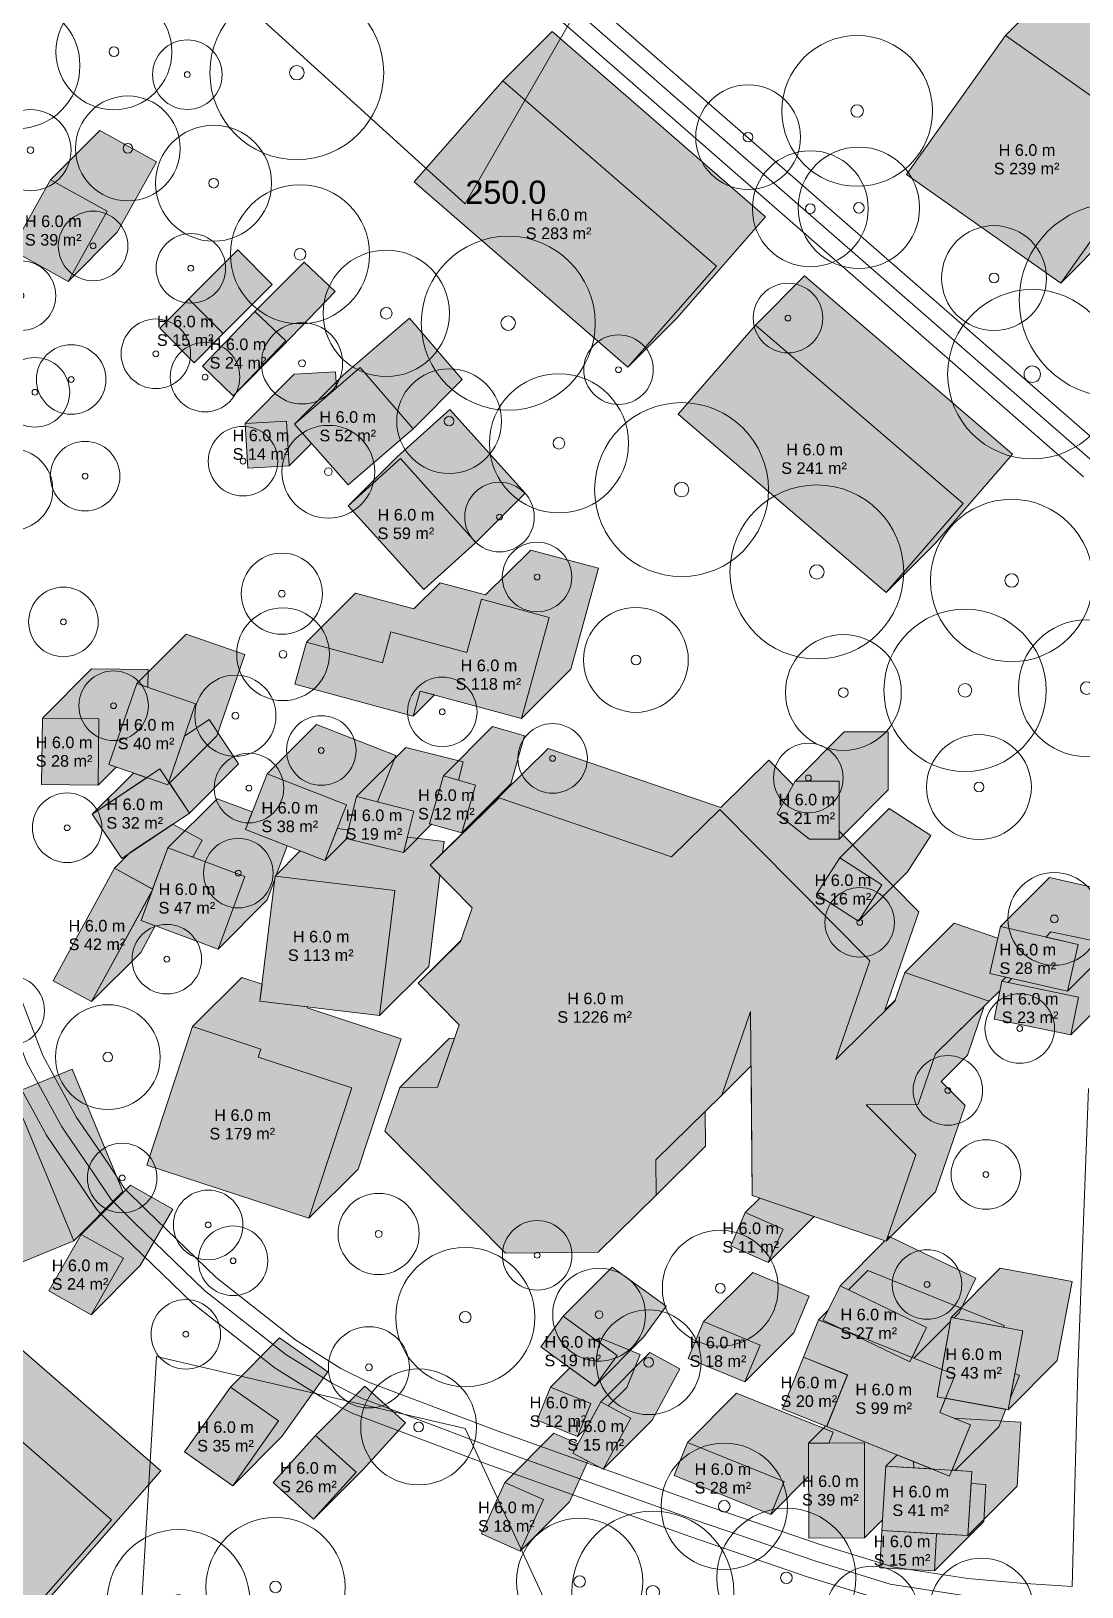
# Model space of a CAD drawing. Header units: metres. Extents: x -7 to 1019, y -7 to 1014.
# Drawn here: x 588.5 to 679.2, y 331.3 to 465.4 of the extents above; entities that cross this region are included whole.
import ezdxf

# ---------------------------------------------------------------- set-up
doc = ezdxf.new("R2010")
doc.units = ezdxf.units.M
doc.header["$MEASUREMENT"] = 0
for name, color, linetype, lineweight, true_color in [('TPX_BUILDING_AREAS_TEXT', 7, 'CONTINUOUS', 0, 0x000000), ('TPX_BUILDING_HEIGHTS_TEXT', 7, 'CONTINUOUS', 0, 0x000000), ('TPX_BUILDINGS', 7, 'CONTINUOUS', 0, 0x000000), ('TPX_BUILDINGS_HATCH', 7, 'CONTINUOUS', 0, 0xf0f0f0), ('TPX_BUILDINGS_SHADOWS_HATCH', 7, 'CONTINUOUS', 0, 0x000000), ('TPX_BUILDINGS_SHADOWS_OUTLINES', 7, 'CONTINUOUS', 0, 0x000000), ('TPX_CONTOUR_LINES_5M', 7, 'CONTINUOUS', 0, 0x969696), ('TPX_CONTOUR_LINES_5M_TEXT', 7, 'CONTINUOUS', 0, 0x000000), ('TPX_ROADS_AXES', 7, 'CONTINUOUS', 0, 0x323232), ('TPX_ROADS_CONTOURS', 7, 'CONTINUOUS', 0, 0x646464), ('TPX_VEGETATION_TREES_INDIVIDUAL', 7, 'CONTINUOUS', 0, 0x136734)]:
    doc.layers.add(name, color=color, linetype=linetype, lineweight=lineweight, true_color=true_color)
doc.styles.add('TPX_TEXTE', font='arial.ttf')

# ---------------------------------------------------------------- blocks, each defined once
blk = doc.blocks.new('TREETR005_CR060')
at = {"layer": 'TPX_VEGETATION_TREES_INDIVIDUAL'}
for radius in [6, 0.5]:
    blk.add_circle((0, 0, 0.04), radius, dxfattribs=at)
blk = doc.blocks.new('TREETR005_CR062')
at = {"layer": 'TPX_VEGETATION_TREES_INDIVIDUAL'}
for radius in [6.15, 0.542]:
    blk.add_circle((0, 0, 0.04), radius, dxfattribs=at)
blk = doc.blocks.new('TREETR006_CR070')
at = {"layer": 'TPX_VEGETATION_TREES_INDIVIDUAL'}
for radius in [7, 0.583]:
    blk.add_circle((0, 0, 0.04), radius, dxfattribs=at)
blk = doc.blocks.new('TREETR003_CR030')
at = {"layer": 'TPX_VEGETATION_TREES_INDIVIDUAL'}
for radius in [3, 0.25]:
    blk.add_circle((0, 0, 0.04), radius, dxfattribs=at)
blk = doc.blocks.new('TREETR004_CR045')
at = {"layer": 'TPX_VEGETATION_TREES_INDIVIDUAL'}
for radius in [4.52, 0.417]:
    blk.add_circle((0, 0, 0.04), radius, dxfattribs=at)
blk = doc.blocks.new('TREETR008_CR084')
at = {"layer": 'TPX_VEGETATION_TREES_INDIVIDUAL'}
for radius in [8.36, 0.75]:
    blk.add_circle((0, 0, 0.04), radius, dxfattribs=at)
blk = doc.blocks.new('TREETR005_CR059')
at = {"layer": 'TPX_VEGETATION_TREES_INDIVIDUAL'}
for radius in [5.89, 0.542]:
    blk.add_circle((0, 0, 0.04), radius, dxfattribs=at)
blk = doc.blocks.new('TREETR005_CR052')
at = {"layer": 'TPX_VEGETATION_TREES_INDIVIDUAL'}
for radius in [5.24, 0.458]:
    blk.add_circle((0, 0, 0.04), radius, dxfattribs=at)
blk = doc.blocks.new('TREETR003_CR040')
at = {"layer": 'TPX_VEGETATION_TREES_INDIVIDUAL'}
for radius in [4, 0.333]:
    blk.add_circle((0, 0, 0.04), radius, dxfattribs=at)
blk = doc.blocks.new('TREETR004_CR050')
at = {"layer": 'TPX_VEGETATION_TREES_INDIVIDUAL'}
for radius in [5, 0.417]:
    blk.add_circle((0, 0, 0.04), radius, dxfattribs=at)
blk = doc.blocks.new('TREETR005_CR055')
at = {"layer": 'TPX_VEGETATION_TREES_INDIVIDUAL'}
for radius in [5.45, 0.5]:
    blk.add_circle((0, 0, 0.04), radius, dxfattribs=at)
blk = doc.blocks.new('TREETR006_CR075')
at = {"layer": 'TPX_VEGETATION_TREES_INDIVIDUAL'}
for radius in [7.5, 0.625]:
    blk.add_circle((0, 0, 0.04), radius, dxfattribs=at)
blk = doc.blocks.new('TREETR005_CR065')
at = {"layer": 'TPX_VEGETATION_TREES_INDIVIDUAL'}
for radius in [6.5, 0.542]:
    blk.add_circle((0, 0, 0.04), radius, dxfattribs=at)
blk = doc.blocks.new('TREETR003_CR035')
at = {"layer": 'TPX_VEGETATION_TREES_INDIVIDUAL'}
for radius in [3.5, 0.292]:
    blk.add_circle((0, 0, 0.04), radius, dxfattribs=at)
blk = doc.blocks.new('TREETR007_CR073')
at = {"layer": 'TPX_VEGETATION_TREES_INDIVIDUAL'}
for radius in [7.3, 0.708]:
    blk.add_circle((0, 0, 0.04), radius, dxfattribs=at)

msp = doc.modelspace()

# ---------------------------------------------------------------- hatches: boundary and pattern name
at = {"layer": 'TPX_BUILDINGS_HATCH'}
for points in [[(672.57, 465.05), (664.03, 453.08), (677.33, 443.71), (685.86, 455.68), (672.57, 465.05)], [(629.19, 461.16), (621.54, 452.44), (639.96, 436.45), (647.61, 445.17), (629.19, 461.16)], [(590.16, 452.62), (586.8, 446.56), (591.68, 443.85), (595.04, 449.91), (590.16, 452.62)], [(602.08, 442.32), (599.58, 439.83), (602.55, 436.84), (605.05, 439.35), (602.08, 442.32)], [(607.8, 441.26), (603.27, 436.53), (605.92, 433.99), (610.46, 438.73), (607.8, 441.26)], [(650.98, 440.09), (644.31, 432.39), (662.25, 417.02), (668.92, 424.71), (650.98, 440.09)], [(616.88, 436.44), (611.21, 431.55), (615.84, 426.31), (621.44, 431.14), (616.88, 436.44)], [(610.51, 431.81), (606.95, 431.6), (607.18, 427.74), (610.75, 427.95), (610.51, 431.81)], [(620.35, 428.57), (615.85, 424.51), (622.36, 417.29), (626.87, 421.35), (620.35, 428.57)], [(612.24, 412.73), (611.24, 409.11), (621.46, 406.36), (622.05, 408.53), (630.81, 406.17), (633.19, 414.88), (627.35, 416.45), (626.09, 411.86), (619.53, 413.63), (618.79, 410.96), (612.24, 412.73)], [(597.61, 409.18), (595.19, 402.19), (600.27, 400.43), (602.68, 407.43), (597.61, 409.18)], [(589.46, 406.2), (589.38, 400.46), (594.26, 400.41), (594.33, 406.14), (589.46, 406.2)], [(599.6, 401.81), (593.76, 397.91), (596.3, 394.1), (602.15, 398.01), (599.6, 401.81)], [(608.86, 401.4), (606.97, 396.58), (613.83, 393.91), (615.7, 398.72), (608.86, 401.4)], [(624.06, 401.21), (622.86, 397.09), (625.64, 396.3), (626.82, 400.42), (624.06, 401.21)], [(654.41, 400.75), (652.86, 397.94), (655.65, 395.75), (658.2, 395.76), (658.2, 400.76), (654.41, 400.75)], [(616.57, 399.42), (615.67, 395.82), (620.62, 394.61), (621.52, 398.17), (616.57, 399.42)], [(620.31, 374.34), (619.01, 370.58), (629.42, 360.06), (637.4, 360.13), (642.43, 365.05), (642.4, 368.11), (648.09, 373.68), (650.57, 380.9), (650.71, 365.03), (662.26, 361.1), (664.83, 368.54), (660.55, 372.86), (665.03, 372.9), (666.52, 377.24), (671.16, 381.78), (663.88, 384.26), (663.02, 381.78), (657.91, 376.76), (660.84, 385.26), (647.91, 398.32), (643.75, 394.24), (628.86, 399.32), (622.92, 393.5), (626.55, 389.84), (625.54, 386.92), (621.88, 383.34), (625.42, 379.75), (623.56, 374.36), (620.31, 374.34)], [(600.29, 395), (597.97, 388.74), (604.62, 386.28), (606.93, 392.54), (600.29, 395)], [(595.69, 393.24), (590.39, 383.55), (593.69, 381.75), (598.99, 391.43), (595.69, 393.24)], [(658.27, 394.15), (656.25, 391.01), (659.87, 388.69), (661.88, 391.83), (658.27, 394.15)], [(609.55, 392.57), (608.23, 381.79), (618.54, 380.54), (619.86, 391.32), (609.55, 392.57)], [(672.13, 388.21), (671.2, 384.18), (677.9, 382.64), (678.83, 386.67), (672.13, 388.21)], [(672.24, 383.51), (671.57, 380.24), (678.2, 378.88), (678.86, 382.14), (672.24, 383.51)], [(602.42, 379.59), (598.47, 367.65), (612.45, 363.07), (616.17, 374.31), (608.07, 376.96), (608.31, 377.66), (602.42, 379.59)], [(587.79, 371.68), (578.3, 367.78), (581.2, 360.82), (584.71, 362.25), (586.21, 358.67), (592.17, 361.11), (587.79, 371.68)], [(650.11, 363.56), (648.85, 360.68), (652.09, 359.24), (653.37, 362.11), (650.11, 363.56)], [(592.81, 361.67), (590.02, 356.8), (593.66, 354.73), (596.45, 359.61), (592.81, 361.67)], [(658.28, 357.25), (656.84, 354.28), (664.32, 350.67), (665.75, 353.65), (658.28, 357.25)], [(634.38, 354.62), (632.47, 351.98), (637.12, 348.59), (639.04, 351.23), (634.38, 354.62)], [(656.43, 354.32), (655.12, 351.08), (658.92, 349.54), (657.13, 345.11), (662.25, 343.05), (667.74, 340.83), (669.53, 345.26), (666.9, 346.32), (668.21, 349.56), (656.43, 354.32)], [(667.86, 354.52), (666.67, 347.68), (672.79, 346.55), (674.06, 353.37), (667.86, 354.52)], [(646.51, 354.15), (645.18, 350.96), (650.06, 348.95), (651.39, 352.12), (646.51, 354.15)], [(655.12, 351.08), (653.33, 346.64), (657.12, 345.12), (658.92, 349.55), (655.12, 351.08)], [(582.53, 348.29), (570.88, 335.01), (583.77, 323.77), (595.43, 337.05), (582.53, 348.29)], [(605.68, 348.51), (601.73, 342.91), (605.89, 340), (609.84, 345.59), (605.68, 348.51)], [(633.3, 348.5), (632.15, 345.65), (635.64, 344.24), (636.79, 347.09), (633.3, 348.5)], [(637.63, 347.24), (635.24, 342.82), (637.83, 341.42), (640.23, 345.83), (637.63, 347.24)], [(613.03, 344.34), (609.37, 340.28), (612.86, 337.12), (616.53, 341.18), (613.03, 344.34)], [(645.11, 343.73), (643.96, 340.89), (652.31, 337.52), (653.46, 340.37), (645.11, 343.73)], [(660.38, 343.69), (655.56, 343.68), (655.58, 335.48), (660.4, 335.5), (660.38, 343.69)], [(662.23, 341.68), (661.9, 336.15), (669.32, 335.7), (669.65, 341.24), (662.23, 341.68)], [(629.36, 340.29), (627.36, 335.86), (630.69, 334.37), (632.69, 338.8), (629.36, 340.29)], [(661.9, 336.15), (661.71, 332.93), (666.44, 332.67), (666.61, 335.86), (661.9, 336.15)]]:
    msp.add_hatch(color=256, dxfattribs=at).paths.add_polyline_path(points)
at = {"layer": 'TPX_BUILDINGS_SHADOWS_HATCH'}
for points in [[(676.81, 469.29), (672.57, 465.05), (685.86, 455.68), (677.33, 443.71), (681.57, 447.95), (690.1, 459.92), (676.81, 469.29)], [(633.43, 465.41), (629.19, 461.16), (647.61, 445.17), (639.96, 436.45), (644.2, 440.69), (651.85, 449.41), (633.43, 465.41)], [(594.4, 456.86), (590.16, 452.62), (595.04, 449.91), (591.68, 443.85), (595.92, 448.1), (599.29, 454.16), (594.4, 456.86)], [(603.82, 444.07), (599.58, 439.83), (602.08, 442.32), (605.05, 439.35), (602.55, 436.84), (606.79, 441.09), (609.29, 443.59), (606.32, 446.57), (603.82, 444.07)], [(610.46, 438.73), (605.92, 433.99), (610.16, 438.23), (614.71, 442.97), (612.05, 445.51), (607.8, 441.26), (610.46, 438.73)], [(655.22, 444.34), (650.98, 440.09), (668.92, 424.71), (662.25, 417.02), (666.49, 421.26), (673.16, 428.95), (655.22, 444.34)], [(615.45, 435.79), (611.21, 431.55), (616.88, 436.44), (621.44, 431.14), (625.69, 435.39), (621.12, 440.68), (615.45, 435.79)], [(611.19, 435.85), (606.95, 431.6), (610.51, 431.81), (610.75, 427.95), (612.68, 429.88), (611.21, 431.55), (614.84, 434.68), (614.75, 436.05), (611.19, 435.85)], [(620.09, 428.76), (615.85, 424.51), (620.35, 428.57), (626.87, 421.35), (631.11, 425.6), (624.6, 432.82), (620.09, 428.76)], [(616.48, 416.97), (612.24, 412.73), (618.79, 410.96), (619.53, 413.63), (626.09, 411.86), (627.35, 416.45), (633.19, 414.88), (630.81, 406.17), (635.05, 410.41), (637.43, 419.13), (631.59, 420.69), (627.7, 416.81), (623.77, 417.87), (621.52, 415.62), (616.48, 416.97)], [(601.85, 413.43), (597.61, 409.18), (602.68, 407.43), (600.36, 400.69), (600.42, 400.59), (604.51, 404.67), (606.93, 411.68), (601.85, 413.43)], [(593.7, 410.44), (589.46, 406.2), (594.33, 406.14), (594.26, 400.41), (595.82, 401.97), (595.19, 402.19), (597.61, 409.18), (598.55, 408.86), (598.57, 410.38), (593.7, 410.44)], [(622.05, 408.53), (621.46, 406.36), (623.3, 408.19), (622.05, 408.53)], [(601.71, 404.63), (600.36, 400.69), (602.15, 398.01), (606.39, 402.26), (603.85, 406.06), (601.71, 404.63)], [(613.1, 405.65), (608.86, 401.4), (615.7, 398.72), (613.83, 393.91), (615.72, 395.81), (615.67, 395.82), (616.57, 399.42), (618.38, 398.96), (619.94, 402.97), (613.1, 405.65)], [(628.3, 405.46), (624.06, 401.21), (626.82, 400.42), (625.64, 396.3), (629.88, 400.54), (631.07, 404.66), (628.3, 405.46)], [(658.65, 405), (654.41, 400.75), (658.2, 400.76), (658.2, 395.76), (662.44, 400), (662.44, 405), (658.65, 405)], [(620.81, 403.66), (616.57, 399.42), (621.52, 398.17), (620.62, 394.61), (623.04, 397.04), (622.86, 397.09), (624.06, 401.21), (625.36, 400.84), (625.76, 402.42), (620.81, 403.66)], [(597.31, 401.45), (593.76, 397.91), (598.47, 401.05), (597.31, 401.45)], [(604.53, 399.24), (600.29, 395), (606.93, 392.54), (604.62, 386.28), (608.86, 390.53), (609.51, 392.29), (609.55, 392.57), (609.61, 392.56), (610.58, 395.18), (606.97, 396.58), (607.57, 398.12), (604.53, 399.24)], [(662.51, 398.39), (658.27, 394.15), (661.88, 391.83), (659.87, 388.69), (664.11, 392.93), (666.13, 396.07), (662.51, 398.39)], [(597.06, 394.62), (595.69, 393.24), (598.97, 391.44), (600.29, 395), (602.43, 394.2), (603.23, 395.67), (600.71, 397.05), (597.06, 394.62)], [(611.71, 394.74), (609.55, 392.57), (619.86, 391.32), (618.54, 380.54), (622.79, 384.78), (623.75, 392.66), (622.92, 393.5), (623.98, 394.54), (624.11, 395.56), (620.95, 395.94), (620.62, 394.61), (615.67, 395.82), (615.86, 396.56), (614.9, 396.68), (613.83, 393.91), (611.71, 394.74)], [(676.37, 392.46), (672.13, 388.21), (678.83, 386.67), (677.9, 382.64), (682.14, 386.89), (683.07, 390.92), (676.37, 392.46)], [(598.92, 391.29), (593.69, 381.75), (597.94, 385.99), (599.19, 388.29), (597.97, 388.74), (598.92, 391.29)], [(668.12, 388.51), (663.88, 384.26), (671.16, 381.78), (672.07, 382.69), (672.24, 383.51), (672.77, 383.4), (673.12, 383.74), (671.2, 384.18), (671.9, 387.22), (668.12, 388.51)], [(672.6, 383.86), (672.24, 383.51), (678.86, 382.14), (678.2, 378.88), (682.44, 383.12), (683.1, 386.38), (676.48, 387.75), (676.05, 387.31), (678.83, 386.67), (677.9, 382.64), (672.6, 383.86)], [(625.58, 387.04), (621.88, 383.34), (625.54, 386.92), (625.58, 387.04)], [(606.67, 383.83), (602.42, 379.59), (608.31, 377.66), (608.07, 376.96), (616.17, 374.31), (612.45, 363.07), (616.69, 367.31), (620.41, 378.55), (612.31, 381.2), (612.34, 381.29), (608.23, 381.79), (608.41, 383.26), (606.67, 383.83)], [(665.03, 372.9), (660.55, 372.86), (664.83, 368.54), (662.26, 361.1), (666.51, 365.34), (669.07, 372.78), (667.01, 374.87), (669.28, 377.14), (670.72, 381.35), (666.52, 377.24), (665.03, 372.9)], [(650.57, 380.9), (648.09, 373.68), (650.62, 376.2), (650.71, 365.03), (650.57, 380.9)], [(624.55, 378.58), (620.31, 374.34), (623.56, 374.36), (625.01, 378.59), (624.55, 378.58)], [(582.54, 372.02), (578.3, 367.78), (587.79, 371.68), (592.17, 361.11), (596.41, 365.36), (592.03, 375.92), (582.54, 372.02)], [(646.64, 372.26), (642.4, 368.11), (642.43, 365.05), (646.67, 369.29), (646.64, 372.26)], [(597.05, 365.91), (592.81, 361.67), (596.45, 359.61), (593.66, 354.73), (597.9, 358.98), (600.7, 363.85), (597.05, 365.91)], [(651.37, 364.81), (650.11, 363.56), (653.37, 362.11), (652.09, 359.24), (656.06, 363.21), (651.37, 364.81)], [(662.16, 361.13), (658.28, 357.25), (665.75, 353.65), (664.51, 351.06), (664.65, 351), (667.8, 354.14), (667.86, 354.52), (668.13, 354.47), (668.56, 354.91), (670, 357.9), (662.52, 361.5), (662.34, 361.31), (662.26, 361.1), (662.16, 361.13)], [(638.63, 358.86), (634.38, 354.62), (639.04, 351.23), (637.12, 348.59), (641.36, 352.83), (643.28, 355.47), (638.63, 358.86)], [(650.75, 358.39), (646.51, 354.15), (651.39, 352.12), (650.06, 348.95), (654.3, 353.19), (655.63, 356.36), (650.75, 358.39)], [(660.67, 358.56), (659.01, 356.9), (665.75, 353.65), (664.51, 351.06), (667.08, 350.02), (667.86, 354.52), (672.4, 353.68), (672.45, 353.81), (660.67, 358.56)], [(672.11, 358.77), (667.86, 354.52), (674.06, 353.37), (672.79, 346.55), (677.03, 350.8), (678.3, 357.61), (672.11, 358.77)], [(657.26, 355.15), (656.43, 354.32), (658.47, 353.49), (656.84, 354.28), (657.26, 355.15)], [(657.84, 353.8), (657.8, 353.76), (658.47, 353.49), (657.84, 353.8)], [(586.77, 352.53), (582.53, 348.29), (595.43, 337.05), (583.77, 323.77), (588.02, 328.01), (599.68, 341.29), (586.77, 352.53)], [(609.92, 352.75), (605.68, 348.51), (609.84, 345.59), (605.89, 340), (610.13, 344.24), (614.08, 349.83), (609.92, 352.75)], [(634.96, 350.16), (633.3, 348.5), (636.79, 347.09), (635.64, 344.24), (636.45, 345.05), (637.63, 347.24), (638.28, 346.88), (639.88, 348.48), (641.03, 351.33), (637.54, 352.74), (637.3, 352.5), (639.04, 351.23), (637.12, 348.59), (634.96, 350.16)], [(641.87, 351.48), (637.63, 347.24), (640.23, 345.83), (637.83, 341.42), (642.08, 345.66), (644.47, 350.07), (641.87, 351.48)], [(658.92, 349.54), (657.12, 345.12), (657.15, 345.14), (658.92, 349.54), (658.92, 349.54)], [(673.37, 349.67), (672.97, 347.53), (673.77, 349.51), (673.37, 349.67)], [(616.53, 341.18), (612.86, 337.12), (617.1, 341.36), (620.78, 345.42), (617.28, 348.58), (613.03, 344.34), (616.53, 341.18)], [(649.35, 347.98), (645.11, 343.73), (653.46, 340.37), (652.31, 337.52), (655.57, 340.79), (655.56, 343.68), (657.33, 343.68), (657.7, 344.61), (649.35, 347.98)], [(667.39, 347.55), (666.9, 346.32), (669.53, 345.26), (667.95, 341.34), (668.23, 341.33), (671.98, 345.07), (672.59, 346.59), (667.39, 347.55)], [(657.03, 345.15), (655.56, 343.68), (660.38, 343.69), (660.4, 335.5), (661.96, 337.06), (662.23, 341.68), (664.64, 341.54), (664.63, 342.08), (662.25, 343.05), (657.13, 345.11), (657.23, 345.35), (657.21, 345.32), (657.12, 345.12), (657.03, 345.15)], [(669.53, 345.26), (667.95, 341.34), (669.65, 341.24), (669.32, 335.7), (673.56, 339.95), (673.89, 345.48), (668.13, 345.83), (669.53, 345.26)], [(633.6, 344.53), (629.36, 340.29), (632.69, 338.8), (630.69, 334.37), (634.93, 338.61), (636.52, 342.13), (635.24, 342.82), (635.67, 343.61), (633.6, 344.53)], [(663.21, 342.66), (662.23, 341.68), (666.21, 341.45), (663.21, 342.66)], [(666.61, 335.86), (666.44, 332.67), (670.68, 336.91), (670.86, 340.11), (669.59, 340.18), (669.32, 335.7), (666.61, 335.86)]]:
    msp.add_hatch(color=256, dxfattribs=at).paths.add_polyline_path(points)
h = msp.add_hatch(color=256, dxfattribs=at)
h.paths.add_polyline_path([(627.16, 397.74), (622.92, 393.5), (628.86, 399.32), (643.75, 394.24), (647.91, 398.32), (660.84, 385.26), (657.91, 376.76), (663.02, 381.78), (663.07, 381.9), (662.15, 381), (665.08, 389.5), (658.2, 396.45), (658.2, 395.76), (655.65, 395.75), (652.86, 397.94), (654.24, 400.45), (652.15, 402.56), (647.99, 398.48), (633.1, 403.56), (627.16, 397.74)])
h.paths.add_polyline_path([(656.25, 391.01), (658.27, 394.15), (661.88, 391.83), (659.87, 388.69), (656.25, 391.01)], flags=16)

# ---------------------------------------------------------------- linework, layer by layer
at = {"layer": 'TPX_BUILDINGS', "elevation": 0.04}
for points in [[(672.57, 465.05), (664.03, 453.08), (677.33, 443.71), (685.86, 455.68)], [(629.19, 461.16), (621.54, 452.44), (639.96, 436.45), (647.61, 445.17)], [(590.16, 452.62), (586.8, 446.56), (591.68, 443.85), (595.04, 449.91)], [(602.08, 442.32), (599.58, 439.83), (602.55, 436.84), (605.05, 439.35)], [(607.8, 441.26), (603.27, 436.53), (605.92, 433.99), (610.46, 438.73)], [(650.98, 440.09), (644.31, 432.39), (662.25, 417.02), (668.92, 424.71)], [(616.88, 436.44), (611.21, 431.55), (615.84, 426.31), (621.44, 431.14)], [(610.51, 431.81), (606.95, 431.6), (607.18, 427.74), (610.75, 427.95)], [(620.35, 428.57), (615.85, 424.51), (622.36, 417.29), (626.87, 421.35)], [(612.24, 412.73), (611.24, 409.11), (621.46, 406.36), (622.05, 408.53), (630.81, 406.17), (633.19, 414.88), (627.35, 416.45), (626.09, 411.86), (619.53, 413.63), (618.79, 410.96)], [(597.61, 409.18), (595.19, 402.19), (600.27, 400.43), (602.68, 407.43)], [(589.46, 406.2), (589.38, 400.46), (594.26, 400.41), (594.33, 406.14)], [(599.6, 401.81), (593.76, 397.91), (596.3, 394.1), (602.15, 398.01)], [(608.86, 401.4), (606.97, 396.58), (613.83, 393.91), (615.7, 398.72)], [(624.06, 401.21), (622.86, 397.09), (625.64, 396.3), (626.82, 400.42)], [(654.41, 400.75), (652.86, 397.94), (655.65, 395.75), (658.2, 395.76), (658.2, 400.76)], [(616.57, 399.42), (615.67, 395.82), (620.62, 394.61), (621.52, 398.17)], [(620.31, 374.34), (619.01, 370.58), (629.42, 360.06), (637.4, 360.13), (642.43, 365.05), (642.4, 368.11), (648.09, 373.68), (650.57, 380.9), (650.71, 365.03), (662.26, 361.1), (664.83, 368.54), (660.55, 372.86), (665.03, 372.9), (666.52, 377.24), (671.16, 381.78), (663.88, 384.26), (663.02, 381.78), (657.91, 376.76), (660.84, 385.26), (647.91, 398.32), (643.75, 394.24), (628.86, 399.32), (622.92, 393.5), (626.55, 389.84), (625.54, 386.92), (621.88, 383.34), (625.42, 379.75), (623.56, 374.36)], [(600.29, 395), (597.97, 388.74), (604.62, 386.28), (606.93, 392.54)], [(595.69, 393.24), (590.39, 383.55), (593.69, 381.75), (598.99, 391.43)], [(658.27, 394.15), (656.25, 391.01), (659.87, 388.69), (661.88, 391.83)], [(609.55, 392.57), (608.23, 381.79), (618.54, 380.54), (619.86, 391.32)], [(672.13, 388.21), (671.2, 384.18), (677.9, 382.64), (678.83, 386.67)], [(672.24, 383.51), (671.57, 380.24), (678.2, 378.88), (678.86, 382.14)], [(602.42, 379.59), (598.47, 367.65), (612.45, 363.07), (616.17, 374.31), (608.07, 376.96), (608.31, 377.66)], [(587.79, 371.68), (578.3, 367.78), (581.2, 360.82), (584.71, 362.25), (586.21, 358.67), (592.17, 361.11)], [(650.11, 363.56), (648.85, 360.68), (652.09, 359.24), (653.37, 362.11)], [(592.81, 361.67), (590.02, 356.8), (593.66, 354.73), (596.45, 359.61)], [(658.28, 357.25), (656.84, 354.28), (664.32, 350.67), (665.75, 353.65)], [(634.38, 354.62), (632.47, 351.98), (637.12, 348.59), (639.04, 351.23)], [(656.43, 354.32), (655.12, 351.08), (658.92, 349.54), (657.13, 345.11), (662.25, 343.05), (667.74, 340.83), (669.53, 345.26), (666.9, 346.32), (668.21, 349.56)], [(667.86, 354.52), (666.67, 347.68), (672.79, 346.55), (674.06, 353.37)], [(646.51, 354.15), (645.18, 350.96), (650.06, 348.95), (651.39, 352.12)], [(655.12, 351.08), (653.33, 346.64), (657.12, 345.12), (658.92, 349.55)], [(582.53, 348.29), (570.88, 335.01), (583.77, 323.77), (595.43, 337.05)], [(605.68, 348.51), (601.73, 342.91), (605.89, 340), (609.84, 345.59)], [(633.3, 348.5), (632.15, 345.65), (635.64, 344.24), (636.79, 347.09)], [(637.63, 347.24), (635.24, 342.82), (637.83, 341.42), (640.23, 345.83)], [(613.03, 344.34), (609.37, 340.28), (612.86, 337.12), (616.53, 341.18)], [(645.11, 343.73), (643.96, 340.89), (652.31, 337.52), (653.46, 340.37)], [(660.38, 343.69), (655.56, 343.68), (655.58, 335.48), (660.4, 335.5)], [(662.23, 341.68), (661.9, 336.15), (669.32, 335.7), (669.65, 341.24)], [(629.36, 340.29), (627.36, 335.86), (630.69, 334.37), (632.69, 338.8)], [(661.9, 336.15), (661.71, 332.93), (666.44, 332.67), (666.61, 335.86)]]:
    msp.add_lwpolyline(points, close=True, dxfattribs=at)
at = {"layer": 'TPX_BUILDINGS_SHADOWS_OUTLINES', "elevation": 0.04}
for points in [[(676.81, 469.29), (672.57, 465.05), (685.86, 455.68), (677.33, 443.71), (681.57, 447.95), (690.1, 459.92)], [(633.43, 465.41), (629.19, 461.16), (647.61, 445.17), (639.96, 436.45), (644.2, 440.69), (651.85, 449.41)], [(594.4, 456.86), (590.16, 452.62), (595.04, 449.91), (591.68, 443.85), (595.92, 448.1), (599.29, 454.16)], [(603.82, 444.07), (599.58, 439.83), (602.08, 442.32), (605.05, 439.35), (602.55, 436.84), (606.79, 441.09), (609.29, 443.59), (606.32, 446.57)], [(610.46, 438.73), (605.92, 433.99), (610.16, 438.23), (614.71, 442.97), (612.05, 445.51), (607.8, 441.26)], [(655.22, 444.34), (650.98, 440.09), (668.92, 424.71), (662.25, 417.02), (666.49, 421.26), (673.16, 428.95)], [(615.45, 435.79), (611.21, 431.55), (616.88, 436.44), (621.44, 431.14), (625.69, 435.39), (621.12, 440.68)], [(611.19, 435.85), (606.95, 431.6), (610.51, 431.81), (610.75, 427.95), (612.68, 429.88), (611.21, 431.55), (614.84, 434.68), (614.75, 436.05)], [(620.09, 428.76), (615.85, 424.51), (620.35, 428.57), (626.87, 421.35), (631.11, 425.6), (624.6, 432.82)], [(616.48, 416.97), (612.24, 412.73), (618.79, 410.96), (619.53, 413.63), (626.09, 411.86), (627.35, 416.45), (633.19, 414.88), (630.81, 406.17), (635.05, 410.41), (637.43, 419.13), (631.59, 420.69), (627.7, 416.81), (623.77, 417.87), (621.52, 415.62)], [(601.85, 413.43), (597.61, 409.18), (602.68, 407.43), (600.36, 400.69), (600.42, 400.59), (604.51, 404.67), (606.93, 411.68)], [(593.7, 410.44), (589.46, 406.2), (594.33, 406.14), (594.26, 400.41), (595.82, 401.97), (595.19, 402.19), (597.61, 409.18), (598.55, 408.86), (598.57, 410.38)], [(622.05, 408.53), (621.46, 406.36), (623.3, 408.19)], [(601.71, 404.63), (600.36, 400.69), (602.15, 398.01), (606.39, 402.26), (603.85, 406.06)], [(613.1, 405.65), (608.86, 401.4), (615.7, 398.72), (613.83, 393.91), (615.72, 395.81), (615.67, 395.82), (616.57, 399.42), (618.38, 398.96), (619.94, 402.97)], [(628.3, 405.46), (624.06, 401.21), (626.82, 400.42), (625.64, 396.3), (629.88, 400.54), (631.07, 404.66)], [(658.65, 405), (654.41, 400.75), (658.2, 400.76), (658.2, 395.76), (662.44, 400), (662.44, 405)], [(620.81, 403.66), (616.57, 399.42), (621.52, 398.17), (620.62, 394.61), (623.04, 397.04), (622.86, 397.09), (624.06, 401.21), (625.36, 400.84), (625.76, 402.42)], [(627.16, 397.74), (622.92, 393.5), (628.86, 399.32), (643.75, 394.24), (647.91, 398.32), (660.84, 385.26), (657.91, 376.76), (663.02, 381.78), (663.07, 381.9), (662.15, 381), (665.08, 389.5), (658.2, 396.45), (658.2, 395.76), (655.65, 395.75), (652.86, 397.94), (654.24, 400.45), (652.15, 402.56), (647.99, 398.48), (633.1, 403.56)], [(597.31, 401.45), (593.76, 397.91), (598.47, 401.05)], [(604.53, 399.24), (600.29, 395), (606.93, 392.54), (604.62, 386.28), (608.86, 390.53), (609.51, 392.29), (609.55, 392.57), (609.61, 392.56), (610.58, 395.18), (606.97, 396.58), (607.57, 398.12)], [(662.51, 398.39), (658.27, 394.15), (661.88, 391.83), (659.87, 388.69), (664.11, 392.93), (666.13, 396.07)], [(597.06, 394.62), (595.69, 393.24), (598.97, 391.44), (600.29, 395), (602.43, 394.2), (603.23, 395.67), (600.71, 397.05)], [(611.71, 394.74), (609.55, 392.57), (619.86, 391.32), (618.54, 380.54), (622.79, 384.78), (623.75, 392.66), (622.92, 393.5), (623.98, 394.54), (624.11, 395.56), (620.95, 395.94), (620.62, 394.61), (615.67, 395.82), (615.86, 396.56), (614.9, 396.68), (613.83, 393.91)], [(656.25, 391.01), (658.27, 394.15), (661.88, 391.83), (659.87, 388.69)], [(676.37, 392.46), (672.13, 388.21), (678.83, 386.67), (677.9, 382.64), (682.14, 386.89), (683.07, 390.92)], [(598.92, 391.29), (593.69, 381.75), (597.94, 385.99), (599.19, 388.29), (597.97, 388.74)], [(668.12, 388.51), (663.88, 384.26), (671.16, 381.78), (672.07, 382.69), (672.24, 383.51), (672.77, 383.4), (673.12, 383.74), (671.2, 384.18), (671.9, 387.22)], [(672.6, 383.86), (672.24, 383.51), (678.86, 382.14), (678.2, 378.88), (682.44, 383.12), (683.1, 386.38), (676.48, 387.75), (676.05, 387.31), (678.83, 386.67), (677.9, 382.64)], [(625.58, 387.04), (621.88, 383.34), (625.54, 386.92)], [(606.67, 383.83), (602.42, 379.59), (608.31, 377.66), (608.07, 376.96), (616.17, 374.31), (612.45, 363.07), (616.69, 367.31), (620.41, 378.55), (612.31, 381.2), (612.34, 381.29), (608.23, 381.79), (608.41, 383.26)], [(665.03, 372.9), (660.55, 372.86), (664.83, 368.54), (662.26, 361.1), (666.51, 365.34), (669.07, 372.78), (667.01, 374.87), (669.28, 377.14), (670.72, 381.35), (666.52, 377.24)], [(650.57, 380.9), (648.09, 373.68), (650.62, 376.2), (650.71, 365.03)], [(624.55, 378.58), (620.31, 374.34), (623.56, 374.36), (625.01, 378.59)], [(582.54, 372.02), (578.3, 367.78), (587.79, 371.68), (592.17, 361.11), (596.41, 365.36), (592.03, 375.92)], [(646.64, 372.26), (642.4, 368.11), (642.43, 365.05), (646.67, 369.29)], [(597.05, 365.91), (592.81, 361.67), (596.45, 359.61), (593.66, 354.73), (597.9, 358.98), (600.7, 363.85)], [(651.37, 364.81), (650.11, 363.56), (653.37, 362.11), (652.09, 359.24), (656.06, 363.21)], [(662.16, 361.13), (658.28, 357.25), (665.75, 353.65), (664.51, 351.06), (664.65, 351), (667.8, 354.14), (667.86, 354.52), (668.13, 354.47), (668.56, 354.91), (670, 357.9), (662.52, 361.5), (662.34, 361.31), (662.26, 361.1)], [(638.63, 358.86), (634.38, 354.62), (639.04, 351.23), (637.12, 348.59), (641.36, 352.83), (643.28, 355.47)], [(650.75, 358.39), (646.51, 354.15), (651.39, 352.12), (650.06, 348.95), (654.3, 353.19), (655.63, 356.36)], [(660.67, 358.56), (659.01, 356.9), (665.75, 353.65), (664.51, 351.06), (667.08, 350.02), (667.86, 354.52), (672.4, 353.68), (672.45, 353.81)], [(672.11, 358.77), (667.86, 354.52), (674.06, 353.37), (672.79, 346.55), (677.03, 350.8), (678.3, 357.61)], [(657.26, 355.15), (656.43, 354.32), (658.47, 353.49), (656.84, 354.28)], [(657.84, 353.8), (657.8, 353.76), (658.47, 353.49)], [(586.77, 352.53), (582.53, 348.29), (595.43, 337.05), (583.77, 323.77), (588.02, 328.01), (599.68, 341.29)], [(609.92, 352.75), (605.68, 348.51), (609.84, 345.59), (605.89, 340), (610.13, 344.24), (614.08, 349.83)], [(634.96, 350.16), (633.3, 348.5), (636.79, 347.09), (635.64, 344.24), (636.45, 345.05), (637.63, 347.24), (638.28, 346.88), (639.88, 348.48), (641.03, 351.33), (637.54, 352.74), (637.3, 352.5), (639.04, 351.23), (637.12, 348.59)], [(641.87, 351.48), (637.63, 347.24), (640.23, 345.83), (637.83, 341.42), (642.08, 345.66), (644.47, 350.07)], [(658.92, 349.54), (657.12, 345.12), (657.15, 345.14), (658.92, 349.54)], [(673.37, 349.67), (672.97, 347.53), (673.77, 349.51)], [(616.53, 341.18), (612.86, 337.12), (617.1, 341.36), (620.78, 345.42), (617.28, 348.58), (613.03, 344.34)], [(649.35, 347.98), (645.11, 343.73), (653.46, 340.37), (652.31, 337.52), (655.57, 340.79), (655.56, 343.68), (657.33, 343.68), (657.7, 344.61)], [(667.39, 347.55), (666.9, 346.32), (669.53, 345.26), (667.95, 341.34), (668.23, 341.33), (671.98, 345.07), (672.59, 346.59)], [(657.03, 345.15), (655.56, 343.68), (660.38, 343.69), (660.4, 335.5), (661.96, 337.06), (662.23, 341.68), (664.64, 341.54), (664.63, 342.08), (662.25, 343.05), (657.13, 345.11), (657.23, 345.35), (657.21, 345.32), (657.12, 345.12)], [(669.53, 345.26), (667.95, 341.34), (669.65, 341.24), (669.32, 335.7), (673.56, 339.95), (673.89, 345.48), (668.13, 345.83)], [(633.6, 344.53), (629.36, 340.29), (632.69, 338.8), (630.69, 334.37), (634.93, 338.61), (636.52, 342.13), (635.24, 342.82), (635.67, 343.61)], [(663.21, 342.66), (662.23, 341.68), (666.21, 341.45)], [(666.61, 335.86), (666.44, 332.67), (670.68, 336.91), (670.86, 340.11), (669.59, 340.18), (669.32, 335.7)]]:
    msp.add_lwpolyline(points, close=True, dxfattribs=at)
at = {"layer": 'TPX_CONTOUR_LINES_5M', "elevation": 0.05}
for points in [[(625.95, 500.03), (601.15, 473.04), (625.95, 450.54), (638.91, 473.04), (625.95, 500.03)], [(599.31, 351.13), (595.61, 289.93), (625.95, 283.45), (634.23, 289.93), (637.31, 320.45), (625.95, 344.93), (599.31, 351.13)]]:
    msp.add_lwpolyline(points, dxfattribs=at)
at = {"layer": 'TPX_ROADS_AXES', "elevation": 0.03}
for points in [[(632.13, 470.16), (680.29, 428.14), (684.46, 425.29), (688.63, 422.44)], [(680.03, 329.71), (673.74, 330.12), (669.14, 330.51), (662.61, 331.51), (656.1, 333.51), (645.82, 337.02), (628.27, 343.3), (616.99, 347.55), (614.48, 348.81), (610.47, 351.31), (603.45, 356.83), (597.4, 362.68), (595.38, 364.69), (593.88, 366.94), (591.13, 370.95), (588.11, 376.46), (586.11, 381.72), (584.35, 386.28), (583.1, 388.28), (580.09, 390.78), (577.3, 393.05), (575.95, 394.93), (575.57, 396.56)]]:
    msp.add_lwpolyline(points, dxfattribs=at)
at = {"layer": 'TPX_ROADS_CONTOURS', "elevation": 0.03}
for points in [[(679.45, 515.16), (679.07, 515.23), (673.29, 515.65), (672.91, 515.63), (666.92, 514.5), (666.34, 514.26), (661.39, 510.84), (661.04, 510.52), (631.92, 472.36), (575.37, 523.14), (574.28, 523.52), (573.25, 523.02), (572.87, 521.94), (573.36, 520.91), (631.13, 469.05), (631.14, 469.03), (679.3, 427.01)], [(681.21, 429.33), (634.17, 470.37), (663.28, 508.51), (667.79, 511.61), (673.27, 512.64), (678.66, 512.25), (702.02, 504.3)], [(679.73, 374.26), (678.79, 349.86), (678.79, 349.84), (678.32, 331.32), (673.86, 331.61), (669.32, 332), (662.95, 332.98), (656.56, 334.94), (646.31, 338.43), (628.79, 344.71), (617.59, 348.93), (615.21, 350.12), (611.33, 352.54), (604.44, 357.96), (598.45, 363.75), (596.55, 365.64), (595.12, 367.79), (592.41, 371.74), (589.48, 377.09), (587.51, 382.26)], [(586.8, 375.74), (589.81, 370.23), (589.89, 370.1), (592.64, 366.1), (594.13, 363.86), (594.33, 363.62), (596.35, 361.6), (602.41, 355.75), (602.52, 355.65), (609.54, 350.13), (609.68, 350.04), (613.68, 347.54), (613.8, 347.47), (616.31, 346.21), (616.46, 346.15), (627.74, 341.89), (627.76, 341.88), (645.31, 335.61), (655.61, 332.09), (655.66, 332.08), (662.17, 330.08)]]:
    msp.add_lwpolyline(points, dxfattribs=at)

# ---------------------------------------------------------------- block references
at = {"layer": 'TPX_VEGETATION_TREES_INDIVIDUAL'}
for name, p in [('TREETR004_CR050', (595.63, 463.66, 0.04)), ('TREETR006_CR075', (611.41, 461.85, 0.04)), ('TREETR005_CR055', (587.25, 462.46, 0.04)), ('TREETR003_CR030', (601.96, 461.68, 0.04)), ('TREETR005_CR065', (659.76, 458.55, 0.04)), ('TREETR004_CR045', (650.35, 456.29, 0.04)), ('TREETR004_CR045', (596.83, 455.32, 0.04)), ('TREETR003_CR035', (588.43, 455.17, 0.04)), ('TREETR004_CR050', (604.23, 452.32, 0.04)), ('TREETR004_CR050', (655.72, 450.12, 0.04)), ('TREETR005_CR052', (659.91, 450.2, 0.04)), ('TREETR005_CR060', (611.69, 446.19, 0.04)), ('TREETR003_CR030', (593.83, 446.91, 0.04)), ('TREETR008_CR084', (682.11, 442.24, 0.04)), ('TREETR004_CR045', (671.57, 444.14, 0.04)), ('TREETR003_CR030', (602.27, 444.98, 0.04)), ('TREETR006_CR075', (629.65, 440.25, 0.04)), ('TREETR003_CR030', (587.61, 442.62, 0.04)), ('TREETR005_CR055', (619.13, 441.1, 0.04)), ('TREETR003_CR030', (653.79, 440.69, 0.04)), ('TREETR007_CR073', (674.87, 435.85, 0.04)), ('TREETR003_CR030', (599.25, 437.61, 0.04)), ('TREETR003_CR035', (611.86, 436.79, 0.04)), ('TREETR003_CR030', (639.17, 436.24, 0.04)), ('TREETR003_CR030', (591.94, 435.39, 0.04)), ('TREETR003_CR030', (603.49, 435.6, 0.04)), ('TREETR003_CR030', (588.81, 434.29, 0.04)), ('TREETR004_CR045', (624.55, 431.8, 0.04)), ('TREETR005_CR060', (634.03, 429.89, 0.04)), ('TREETR006_CR075', (644.61, 425.9, 0.04)), ('TREETR003_CR030', (606.77, 428.35, 0.04)), ('TREETR003_CR040', (614.13, 427.44, 0.04)), ('TREETR003_CR035', (586.86, 425.9, 0.04)), ('TREETR003_CR030', (593.14, 427.06, 0.04)), ('TREETR003_CR030', (628.9, 423.53, 0.04)), ('TREETR006_CR075', (656.28, 418.8, 0.04)), ('TREETR006_CR070', (673.09, 418.06, 0.04)), ('TREETR003_CR030', (632.14, 418.36, 0.04)), ('TREETR003_CR035', (610.12, 416.92, 0.04)), ('TREETR003_CR030', (591.27, 414.49, 0.04)), ('TREETR003_CR040', (610.22, 411.7, 0.04)), ('TREETR004_CR045', (640.67, 411.21, 0.04)), ('TREETR006_CR070', (669.07, 408.59, 0.04)), ('TREETR005_CR059', (679.56, 408.78, 0.04)), ('TREETR004_CR050', (658.57, 408.4, 0.04)), ('TREETR003_CR030', (595.6, 407.26, 0.04)), ('TREETR003_CR035', (606.11, 406.4, 0.04)), ('TREETR003_CR030', (623.96, 406.73, 0.04)), ('TREETR003_CR030', (613.52, 403.4, 0.04)), ('TREETR003_CR030', (633.48, 402.72, 0.04)), ('TREETR003_CR030', (655.55, 401.03, 0.04)), ('TREETR004_CR045', (670.27, 400.25, 0.04)), ('TREETR003_CR030', (607.28, 400.16, 0.04)), ('TREETR003_CR030', (591.59, 396.74, 0.04)), ('TREETR003_CR030', (606.36, 392.83, 0.04)), ('TREETR003_CR040', (676.77, 388.88, 0.04)), ('TREETR003_CR030', (659.98, 388.58, 0.04)), ('TREETR003_CR030', (600.19, 385.41, 0.04)), ('TREETR003_CR030', (586.63, 380.98, 0.04)), ('TREETR003_CR030', (673.79, 379.43, 0.04)), ('TREETR004_CR045', (595.1, 376.96, 0.04)), ('TREETR003_CR030', (667.59, 374.09, 0.04)), ('TREETR003_CR030', (596.34, 366.54, 0.04)), ('TREETR003_CR030', (670.87, 366.84, 0.04)), ('TREETR003_CR030', (603.76, 362.49, 0.04)), ('TREETR003_CR035', (618.47, 361.71, 0.04)), ('TREETR003_CR030', (605.91, 359.4, 0.04)), ('TREETR003_CR030', (632.15, 359.87, 0.04)), ('TREETR004_CR050', (647.95, 357.03, 0.04)), ('TREETR005_CR060', (625.95, 354.54, 0.04)), ('TREETR003_CR030', (665.79, 357.35, 0.04)), ('TREETR003_CR040', (637.49, 354.75, 0.04)), ('TREETR003_CR030', (601.83, 353.06, 0.04)), ('TREETR004_CR045', (641.77, 350.65, 0.04)), ('TREETR003_CR035', (617.63, 350.21, 0.04)), ('TREETR004_CR050', (621.92, 345.07, 0.04)), ('TREETR005_CR055', (648.29, 338.23, 0.04)), ('TREETR005_CR060', (609.57, 331.27, 0.04)), ('TREETR005_CR055', (635.81, 331.74, 0.04)), ('TREETR006_CR070', (642.13, 330.81, 0.04)), ('TREETR005_CR060', (653.65, 332.06, 0.04)), ('TREETR005_CR062', (601.2, 330.07, 0.04)), ('TREETR003_CR040', (661.06, 329.06, 0.04)), ('TREETR004_CR045', (670.5, 329.23, 0.04))]:
    msp.add_blockref(name, p, dxfattribs=at)

# ---------------------------------------------------------------- texts
at = {"layer": 'TPX_BUILDING_AREAS_TEXT', "style": 'TPX_TEXTE'}
for s, p in [('S 239 m²', (671.55, 453.08, 0.05)), ('S 283 m²', (631.17, 447.5, 0.05)), ('S 39 m²', (587.95, 446.94, 0.05)), ('S 15 m²', (599.34, 438.29, 0.05)), ('S 24 m²', (603.89, 436.33, 0.05)), ('S 52 m²', (613.36, 430.06, 0.05)), ('S 14 m²', (605.87, 428.47, 0.05)), ('S 241 m²', (653.21, 427.25, 0.05)), ('S 59 m²', (618.38, 421.63, 0.05)), ('S 118 m²', (625.11, 408.64, 0.05)), ('S 40 m²', (595.96, 403.51, 0.05)), ('S 28 m²', (588.88, 402, 0.05)), ('S 12 m²', (621.87, 397.45, 0.05)), ('S 32 m²', (594.98, 396.66, 0.05)), ('S 38 m²', (608.36, 396.36, 0.05)), ('S 21 m²', (652.97, 397.07, 0.05)), ('S 19 m²', (615.62, 395.71, 0.05)), ('S 16 m²', (656.09, 390.12, 0.05)), ('S 47 m²', (599.48, 389.34, 0.05)), ('S 42 m²', (591.72, 386.19, 0.05)), ('S 113 m²', (610.64, 385.25, 0.05)), ('S 28 m²', (672.04, 384.13, 0.05)), ('S 1226 m²', (633.89, 379.92, 0.05)), ('S 23 m²', (672.24, 379.89, 0.05)), ('S 179 m²', (603.87, 369.86, 0.05)), ('S 11 m²', (648.13, 360.1, 0.05)), ('S 24 m²', (590.26, 356.9, 0.05)), ('S 27 m²', (658.32, 352.66, 0.05)), ('S 19 m²', (632.78, 350.3, 0.05)), ('S 18 m²', (645.31, 350.25, 0.05)), ('S 43 m²', (667.37, 349.24, 0.05)), ('S 20 m²', (653.15, 346.8, 0.05)), ('S 99 m²', (659.61, 346.19, 0.05)), ('S 12 m²', (631.5, 345.07, 0.05)), ('S 35 m²', (602.81, 342.95, 0.05)), ('S 15 m²', (634.76, 343.03, 0.05)), ('S 26 m²', (609.97, 339.43, 0.05)), ('S 28 m²', (645.73, 339.33, 0.05)), ('S 39 m²', (655, 338.29, 0.05)), ('S 41 m²', (662.8, 337.39, 0.05)), ('S 18 m²', (627.05, 336.03, 0.05)), ('S 15 m²', (661.19, 333.1, 0.05))]:
    msp.add_text(s, height=1, dxfattribs=at).set_placement(p)
at = {"layer": 'TPX_BUILDING_HEIGHTS_TEXT', "style": 'TPX_TEXTE'}
for p in [(671.97, 454.68, 0.05), (587.95, 448.54, 0.05), (631.6, 449.1, 0.05), (599.34, 439.89, 0.05), (603.89, 437.93, 0.05), (613.36, 431.66, 0.05), (605.87, 430.07, 0.05), (653.64, 428.85, 0.05), (618.38, 423.23, 0.05), (625.54, 410.24, 0.05), (595.96, 405.11, 0.05), (588.88, 403.6, 0.05), (621.87, 399.05, 0.05), (594.98, 398.26, 0.05), (608.36, 397.96, 0.05), (652.97, 398.67, 0.05), (615.62, 397.31, 0.05), (599.48, 390.94, 0.05), (656.09, 391.72, 0.05), (591.72, 387.79, 0.05), (611.07, 386.85, 0.05), (672.04, 385.73, 0.05), (634.74, 381.52, 0.05), (672.24, 381.49, 0.05), (604.29, 371.46, 0.05), (648.13, 361.7, 0.05), (590.26, 358.5, 0.05), (658.32, 354.26, 0.05), (632.78, 351.9, 0.05), (645.31, 351.85, 0.05), (667.37, 350.84, 0.05), (653.15, 348.4, 0.05), (631.5, 346.67, 0.05), (659.61, 347.79, 0.05), (602.81, 344.55, 0.05), (634.76, 344.63, 0.05), (609.97, 341.03, 0.05), (645.73, 340.93, 0.05), (655, 339.89, 0.05), (662.8, 338.99, 0.05), (627.05, 337.63, 0.05), (661.19, 334.7, 0.05)]:
    msp.add_text('H 6.0 m', height=1, dxfattribs=at).set_placement(p)
at = {"layer": 'TPX_CONTOUR_LINES_5M_TEXT', "style": 'TPX_TEXTE'}
msp.add_text('250.0', height=2, dxfattribs=at).set_placement((625.95, 450.54, 0.05))

doc.saveas('drawing.dxf')
